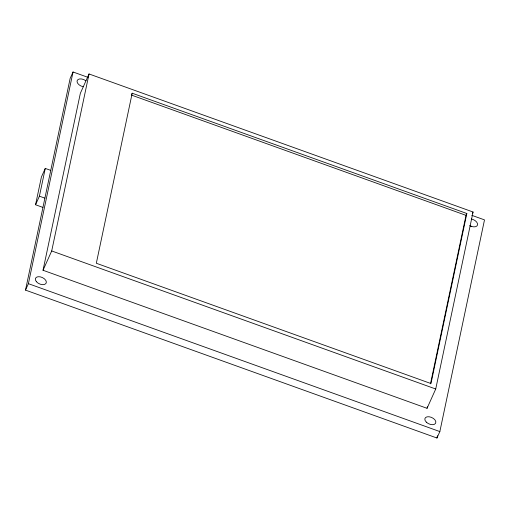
<?xml version="1.0" encoding="UTF-8"?>
<svg xmlns="http://www.w3.org/2000/svg" width="510" height="510" viewBox="0 0 510 510"><rect width="100%" height="100%" fill="white"/><g stroke="black" fill="none" stroke-linecap="round" stroke-linejoin="round"><path stroke-width="0.76" d="M42.942 207.417L35.553 204.759L41.412 176.995L45.269 168.415L50.758 170.385M35.553 204.759L39.41 196.178L45.269 168.415M471.756 215.309L484.5 219.886L439.849 431.581L436.955 438.02L25.5 290.113L70.15 78.419L73.045 71.98L88.039 77.373M25.5 290.113L28.394 283.675L73.045 71.98M43.025 270.268L80.357 93.279L89.04 73.963L473.063 212.007L435.731 388.996L427.048 408.312L43.025 270.268L51.708 250.952L89.04 73.963M132.192 93.209L96.326 263.262L430.975 383.558L466.841 213.505L132.192 93.209L131.37 95.051L466.019 215.347L430.478 383.839M427.048 408.312L427.38 406.75M436.955 438.02L437.446 435.68M466.019 215.347L466.841 213.505M472.419 213.441L473.063 212.007M39.41 196.178L44.899 198.148M51.708 250.952L435.731 388.996M28.394 283.675L439.849 431.581M83.27 86.732A5.859 3.494 24.2 0 1 77.214 80.459A5.859 3.494 24.2 0 1 85.929 80.848M471.348 219.019A5.859 3.494 24.2 0 1 477.551 224.859A5.859 3.494 24.2 0 1 469.939 225.726M469.927 225.802A5.859 3.494 24.2 0 1 471.323 226.427M36.433 281.737A5.859 3.494 24.2 0 0 45.938 283.483A5.859 3.494 24.2 0 0 40.118 276.815A5.859 3.494 24.2 0 0 36.433 281.737M426.309 422.146A5.859 3.494 24.2 0 0 435.642 423.192A5.859 3.494 24.2 0 0 429.069 416.753A5.859 3.494 24.2 0 0 426.309 422.146"/></g></svg>
